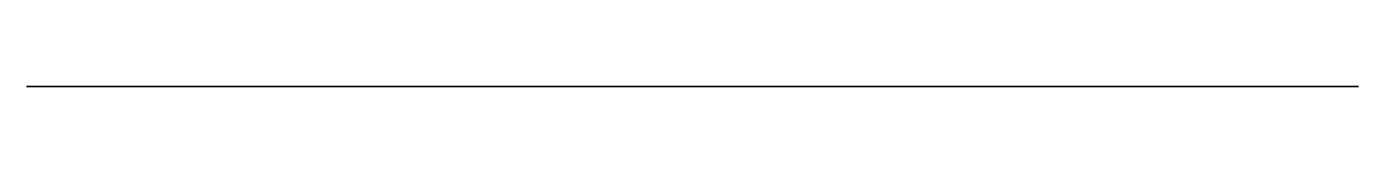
# Model space of a CAD drawing. Header units: millimetres. Extents: x 133.5 to 150.5, y 0 to 0.
import ezdxf

# ---------------------------------------------------------------- set-up
doc = ezdxf.new("R2010")
doc.units = ezdxf.units.MM
doc.layers.get('0').update_dxf_attribs({"color": 194, "true_color": 0x551cb1})

msp = doc.modelspace()

# ---------------------------------------------------------------- linework, layer by layer
at = {"color": 251, "true_color": 0x565656}
msp.add_polyline3d([(141.932, 0, -28.551), (141.82, 0, -28.161), (141.72, 0, -27.765), (141.558, 0, -26.959), (141.438, 0, -26.136), (141.355, 0, -25.301), (141.27, 0, -23.621), (141.254, 0, -21.959), (139.291, 0, -21.849), (139.291, 0, -9.56), (133.498, 0, -9.56), (133.498, 0, -35.592), (134.596, 0, -36.781), (134.596, 0, -83.43), (133.498, 0, -84.567), (133.498, 0, -114.458), (150.512, 0, -114.458), (150.512, 0, -44.467), (149.04, 0, -44.467), (149.085, 0, -43.995), (149.109, 0, -43.522), (149.114, 0, -43.049), (149.099, 0, -42.576), (149.065, 0, -42.105), (149.01, 0, -41.635), (148.937, 0, -41.167), (148.843, 0, -40.702), (148.724, 0, -40.233), (148.577, 0, -39.754), (148.405, 0, -39.272), (148.21, 0, -38.791), (147.998, 0, -38.318), (147.771, 0, -37.858), (147.532, 0, -37.417), (147.285, 0, -36.999), (147.054, 0, -36.643), (146.804, 0, -36.293), (146.265, 0, -35.604), (145.104, 0, -34.252), (144.581, 0, -33.617), (144.092, 0, -32.957), (143.639, 0, -32.272), (143.221, 0, -31.566), (142.84, 0, -30.839), (142.498, 0, -30.093), (142.195, 0, -29.329)], close=True, dxfattribs=at)

doc.saveas('drawing.dxf')
